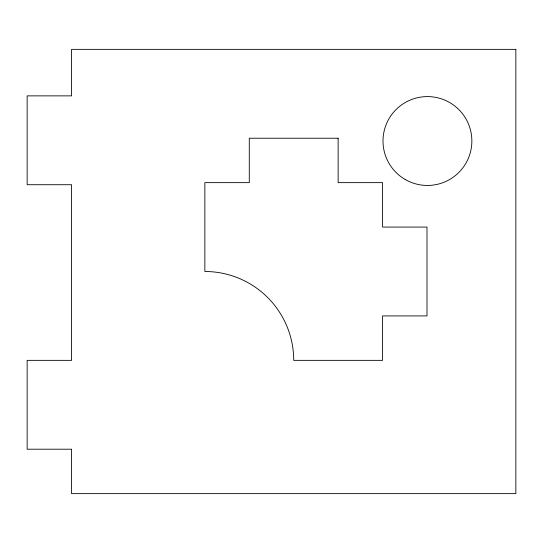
<?xml version="1.0" encoding="UTF-8"?>
<svg xmlns="http://www.w3.org/2000/svg" width="543" height="543" viewBox="0 0 543 543"><rect width="100%" height="100%" fill="white"/><g stroke="black" fill="none" stroke-linecap="round" stroke-linejoin="round"><path stroke-width="0.81" d="M515.85 49.365L71.574 49.365L71.574 95.867L27.15 95.867L27.15 184.722L71.574 184.722L71.574 360.355L27.15 360.355L27.15 449.21L71.574 449.21L71.574 493.635L515.85 493.635L515.85 49.365M338.14 138.221L249.285 138.221L249.285 182.645L204.86 182.645L204.86 271.5A88.855 88.855 0 0 1 293.715 360.355L382.571 360.355L382.571 315.924L426.995 315.924L426.995 227.076L382.571 227.076L382.571 182.645L338.14 182.645L338.14 138.221M405.214 179.495A44.424 44.424 0 0 0 471.86 141.017A44.424 44.424 0 0 0 405.214 102.546A44.424 44.424 0 0 0 405.214 179.495"/></g></svg>
